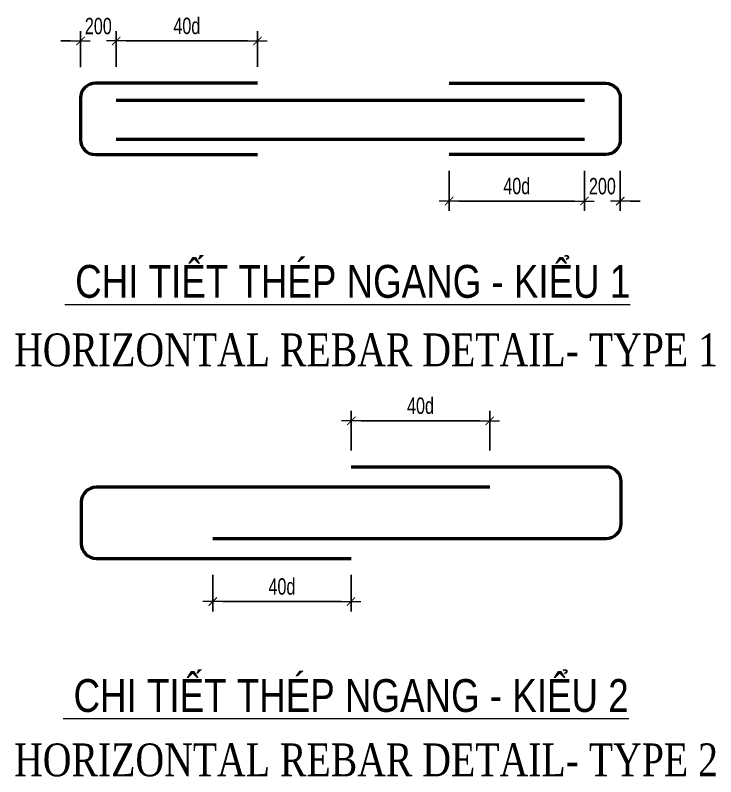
# Model space of a CAD drawing. Header units: millimetres. Extents: x 738475 to 1279438, y -34239 to 156422.
# Drawn here: x 1270017 to 1275345, y 126160 to 131955 of the extents above; entities that cross this region are included whole.
import ezdxf

# ---------------------------------------------------------------- set-up
doc = ezdxf.new("R2010")
doc.units = ezdxf.units.MM
doc.header["$MEASUREMENT"] = 0
doc.layers.get('Defpoints').update_dxf_attribs({"color": 151, "lineweight": 9})
for name, color, linetype, lineweight in [('NDC_S_DIM', 1, 'Continuous', 15), ('NDC_S_ENG TITLE', 3, 'Continuous', 20), ('NDC_S_VN TEXT', 7, 'Continuous', 20)]:
    doc.layers.add(name, color=color, linetype=linetype, lineweight=lineweight)
doc.layers.add('Reinforcement', color=4, linetype='Continuous')
doc.styles.add('ARIAL', font='arial.ttf', dxfattribs={"width": 0.8})
doc.styles.add('NDC_DIM', font='', dxfattribs={"width": 0.75})
doc.styles.add('VNTIMEH', font='vntimeh.shx', dxfattribs={"width": 0.8, "bigfont": 'vns.shx'})
doc.styles.get('NDC_DIM').set_extended_font_data('Dotum')
doc.dimstyles.new('NDC_dim_50', dxfattribs={"dimscale": 50, "dimtxt": 2.5, "dimasz": 1.5, "dimexe": 1.5, "dimexo": 2.5, "dimgap": 1, "dimtad": 1, "dimdec": 0, "dimzin": 0, "dimdsep": 46, "dimtxsty": 'NDC_DIM', "dimblk": 'DIMMARK', "dimcen": 0.09, "dimdle": 1.2, "dimclrd": 1, "dimclre": 1, "dimclrt": 3, "dimadec": 0, "dimazin": 0, "dimtfac": 1, "dimtdec": 0, "dimtix": 1, "dimtofl": 0, "dimtmove": 0, "dimatfit": 3, "dimfxl": 6, "dimfxlon": 1, "dimtolj": 1, "dimtzin": 0, "dimarcsym": 0})

# ---------------------------------------------------------------- blocks, each defined once
blk = doc.blocks.new('DIMMARK')
at = {"layer": 'NDC_S_DIM', "color": 1}
blk.add_line((-1.5, 0), (1, 0), dxfattribs=at)
at = {"layer": 'NDC_S_DIM', "color": 2, "const_width": 0.1}
blk.add_lwpolyline([(-0.424, -0.424), (0.424, 0.424)], dxfattribs=at)
blk = doc.blocks.new('*D637')
at = {"layer": 'Defpoints', "color": 0, "transparency": 16777216}
for p in [(1271859.2, 131759.4), (1270785.6, 131437.7), (1271859.2, 131437.7)]:
    blk.add_point(p, dxfattribs=at)
at = {"layer": 'NDC_S_DIM', "color": 1, "lineweight": -2, "transparency": 16777216}
for p, q in [((1270785.6, 131562.7), (1270785.6, 131834.4)), ((1271859.2, 131562.7), (1271859.2, 131834.4)), ((1270860.6, 131759.4), (1271784.2, 131759.4))]:
    blk.add_line(p, q, dxfattribs=at)
at = {"layer": 'NDC_S_DIM', "color": 1, "lineweight": -2, "transparency": 16777216, "xscale": 75, "yscale": 75, "zscale": 75, "rotation": 180}
blk.add_blockref('DIMMARK', (1270785.6, 131759.4), dxfattribs=at)
at = {"layer": 'NDC_S_DIM', "color": 1, "lineweight": -2, "transparency": 16777216, "xscale": 75, "yscale": 75, "zscale": 75}
blk.add_blockref('DIMMARK', (1271859.2, 131759.4), dxfattribs=at)
at = {"layer": 'NDC_S_DIM', "color": 3, "transparency": 16777216, "insert": (1271322.4, 131873.3), "char_height": 125, "attachment_point": 5, "style": 'NDC_DIM'}
blk.add_mtext('\\A1;40d', dxfattribs=at)
blk = doc.blocks.new('*D638')
at = {"layer": 'Defpoints', "color": 0, "transparency": 16777216}
for p in [(1273316.8, 130894.9), (1274346.6, 130894.9), (1274346.6, 130541.1)]:
    blk.add_point(p, dxfattribs=at)
at = {"layer": 'NDC_S_DIM', "color": 1, "lineweight": -2, "transparency": 16777216}
for p, q in [((1273316.8, 130769.9), (1273316.8, 130466.1)), ((1274346.6, 130769.9), (1274346.6, 130466.1)), ((1273391.8, 130541.1), (1274271.6, 130541.1))]:
    blk.add_line(p, q, dxfattribs=at)
at = {"layer": 'NDC_S_DIM', "color": 1, "lineweight": -2, "transparency": 16777216, "xscale": 75, "yscale": 75, "zscale": 75, "rotation": 180}
blk.add_blockref('DIMMARK', (1273316.8, 130541.1), dxfattribs=at)
at = {"layer": 'NDC_S_DIM', "color": 1, "lineweight": -2, "transparency": 16777216, "xscale": 75, "yscale": 75, "zscale": 75}
blk.add_blockref('DIMMARK', (1274346.6, 130541.1), dxfattribs=at)
at = {"layer": 'NDC_S_DIM', "color": 3, "transparency": 16777216, "insert": (1273831.7, 130654.9), "char_height": 125, "attachment_point": 5, "style": 'NDC_DIM'}
blk.add_mtext('\\A1;40d', dxfattribs=at)
blk = doc.blocks.new('*D639')
at = {"layer": 'Defpoints', "color": 0, "transparency": 16777216}
for p in [(1273626.1, 128868.9), (1272573.1, 128517), (1273626.1, 128517)]:
    blk.add_point(p, dxfattribs=at)
at = {"layer": 'NDC_S_DIM', "color": 1, "lineweight": -2, "transparency": 16777216}
for p, q in [((1272573.1, 128642), (1272573.1, 128943.9)), ((1273626.1, 128642), (1273626.1, 128943.9)), ((1272648.1, 128868.9), (1273551.1, 128868.9))]:
    blk.add_line(p, q, dxfattribs=at)
at = {"layer": 'NDC_S_DIM', "color": 1, "lineweight": -2, "transparency": 16777216, "xscale": 75, "yscale": 75, "zscale": 75, "rotation": 180}
blk.add_blockref('DIMMARK', (1272573.1, 128868.9), dxfattribs=at)
at = {"layer": 'NDC_S_DIM', "color": 1, "lineweight": -2, "transparency": 16777216, "xscale": 75, "yscale": 75, "zscale": 75}
blk.add_blockref('DIMMARK', (1273626.1, 128868.9), dxfattribs=at)
at = {"layer": 'NDC_S_DIM', "color": 3, "transparency": 16777216, "insert": (1273099.6, 128982.8), "char_height": 125, "attachment_point": 5, "style": 'NDC_DIM'}
blk.add_mtext('\\A1;40d', dxfattribs=at)
blk = doc.blocks.new('*D640')
at = {"layer": 'Defpoints', "color": 0, "transparency": 16777216}
for p in [(1271520.1, 127820.8), (1272571.7, 127820.8), (1272571.7, 127493.3)]:
    blk.add_point(p, dxfattribs=at)
at = {"layer": 'NDC_S_DIM', "color": 1, "lineweight": -2, "transparency": 16777216}
for p, q in [((1271520.1, 127695.8), (1271520.1, 127418.3)), ((1272571.7, 127695.8), (1272571.7, 127418.3)), ((1271595.1, 127493.3), (1272496.7, 127493.3))]:
    blk.add_line(p, q, dxfattribs=at)
at = {"layer": 'NDC_S_DIM', "color": 1, "lineweight": -2, "transparency": 16777216, "xscale": 75, "yscale": 75, "zscale": 75, "rotation": 180}
blk.add_blockref('DIMMARK', (1271520.1, 127493.3), dxfattribs=at)
at = {"layer": 'NDC_S_DIM', "color": 1, "lineweight": -2, "transparency": 16777216, "xscale": 75, "yscale": 75, "zscale": 75}
blk.add_blockref('DIMMARK', (1272571.7, 127493.3), dxfattribs=at)
at = {"layer": 'NDC_S_DIM', "color": 3, "transparency": 16777216, "insert": (1272045.9, 127607.2), "char_height": 125, "attachment_point": 5, "style": 'NDC_DIM'}
blk.add_mtext('\\A1;40d', dxfattribs=at)
blk = doc.blocks.new('*D641')
at = {"layer": 'Defpoints', "color": 0, "transparency": 16777216}
for p in [(1270513.1, 131759.4), (1270513.1, 131436.3), (1270785.6, 131437.7)]:
    blk.add_point(p, dxfattribs=at)
at = {"layer": 'NDC_S_DIM', "color": 1, "lineweight": -2, "transparency": 16777216}
for p, q in [((1270513.1, 131561.3), (1270513.1, 131834.4)), ((1270785.6, 131562.7), (1270785.6, 131834.4)), ((1270438.1, 131759.4), (1270363.1, 131759.4)), ((1270860.6, 131759.4), (1270935.6, 131759.4))]:
    blk.add_line(p, q, dxfattribs=at)
at = {"layer": 'NDC_S_DIM', "color": 1, "lineweight": -2, "transparency": 16777216, "xscale": 75, "yscale": 75, "zscale": 75}
blk.add_blockref('DIMMARK', (1270513.1, 131759.4), dxfattribs=at)
at = {"layer": 'NDC_S_DIM', "color": 1, "lineweight": -2, "transparency": 16777216, "xscale": 75, "yscale": 75, "zscale": 75, "rotation": 180}
blk.add_blockref('DIMMARK', (1270785.6, 131759.4), dxfattribs=at)
at = {"layer": 'NDC_S_DIM', "color": 3, "transparency": 16777216, "insert": (1270649.3, 131872), "char_height": 125, "attachment_point": 5, "style": 'NDC_DIM'}
blk.add_mtext('\\A1;200', dxfattribs=at)
blk = doc.blocks.new('*D642')
at = {"layer": 'Defpoints', "color": 0, "transparency": 16777216}
for p in [(1274346.6, 130894.9), (1274619.1, 130894.9), (1274346.6, 130541.1)]:
    blk.add_point(p, dxfattribs=at)
at = {"layer": 'NDC_S_DIM', "color": 1, "lineweight": -2, "transparency": 16777216}
for p, q in [((1274346.6, 130769.9), (1274346.6, 130466.1)), ((1274619.1, 130769.9), (1274619.1, 130466.1)), ((1274271.6, 130541.1), (1274196.6, 130541.1)), ((1274694.1, 130541.1), (1274769.1, 130541.1))]:
    blk.add_line(p, q, dxfattribs=at)
at = {"layer": 'NDC_S_DIM', "color": 1, "lineweight": -2, "transparency": 16777216, "xscale": 75, "yscale": 75, "zscale": 75}
blk.add_blockref('DIMMARK', (1274346.6, 130541.1), dxfattribs=at)
at = {"layer": 'NDC_S_DIM', "color": 1, "lineweight": -2, "transparency": 16777216, "xscale": 75, "yscale": 75, "zscale": 75, "rotation": 180}
blk.add_blockref('DIMMARK', (1274619.1, 130541.1), dxfattribs=at)
at = {"layer": 'NDC_S_DIM', "color": 3, "transparency": 16777216, "insert": (1274482.9, 130653.7), "char_height": 125, "attachment_point": 5, "style": 'NDC_DIM'}
blk.add_mtext('\\A1;200', dxfattribs=at)
blk = doc.blocks.new('*D631')
at = {"layer": 'Defpoints', "color": 0, "transparency": 16777216}
for p in [(1271859.2, 131759.4), (1270785.6, 131437.7), (1271859.2, 131437.7)]:
    blk.add_point(p, dxfattribs=at)
at = {"layer": 'NDC_S_DIM', "color": 1, "lineweight": -2, "transparency": 16777216}
for p, q in [((1270785.6, 131562.7), (1270785.6, 131834.4)), ((1271859.2, 131562.7), (1271859.2, 131834.4)), ((1270860.6, 131759.4), (1271784.2, 131759.4))]:
    blk.add_line(p, q, dxfattribs=at)
at = {"layer": 'NDC_S_DIM', "color": 1, "lineweight": -2, "transparency": 16777216, "xscale": 75, "yscale": 75, "zscale": 75, "rotation": 180}
blk.add_blockref('DIMMARK', (1270785.6, 131759.4), dxfattribs=at)
at = {"layer": 'NDC_S_DIM', "color": 1, "lineweight": -2, "transparency": 16777216, "xscale": 75, "yscale": 75, "zscale": 75}
blk.add_blockref('DIMMARK', (1271859.2, 131759.4), dxfattribs=at)
at = {"layer": 'NDC_S_DIM', "color": 3, "transparency": 16777216, "insert": (1271322.4, 131873.3), "char_height": 125, "attachment_point": 5, "style": 'NDC_DIM'}
blk.add_mtext('\\A1;40d', dxfattribs=at)
blk = doc.blocks.new('*D632')
at = {"layer": 'Defpoints', "color": 0, "transparency": 16777216}
for p in [(1273316.8, 130894.9), (1274346.6, 130894.9), (1274346.6, 130541.1)]:
    blk.add_point(p, dxfattribs=at)
at = {"layer": 'NDC_S_DIM', "color": 1, "lineweight": -2, "transparency": 16777216}
for p, q in [((1273316.8, 130769.9), (1273316.8, 130466.1)), ((1274346.6, 130769.9), (1274346.6, 130466.1)), ((1273391.8, 130541.1), (1274271.6, 130541.1))]:
    blk.add_line(p, q, dxfattribs=at)
at = {"layer": 'NDC_S_DIM', "color": 1, "lineweight": -2, "transparency": 16777216, "xscale": 75, "yscale": 75, "zscale": 75, "rotation": 180}
blk.add_blockref('DIMMARK', (1273316.8, 130541.1), dxfattribs=at)
at = {"layer": 'NDC_S_DIM', "color": 1, "lineweight": -2, "transparency": 16777216, "xscale": 75, "yscale": 75, "zscale": 75}
blk.add_blockref('DIMMARK', (1274346.6, 130541.1), dxfattribs=at)
at = {"layer": 'NDC_S_DIM', "color": 3, "transparency": 16777216, "insert": (1273831.7, 130654.9), "char_height": 125, "attachment_point": 5, "style": 'NDC_DIM'}
blk.add_mtext('\\A1;40d', dxfattribs=at)
blk = doc.blocks.new('*D633')
at = {"layer": 'Defpoints', "color": 0, "transparency": 16777216}
for p in [(1273626.1, 128868.9), (1272573.1, 128517), (1273626.1, 128517)]:
    blk.add_point(p, dxfattribs=at)
at = {"layer": 'NDC_S_DIM', "color": 1, "lineweight": -2, "transparency": 16777216}
for p, q in [((1272573.1, 128642), (1272573.1, 128943.9)), ((1273626.1, 128642), (1273626.1, 128943.9)), ((1272648.1, 128868.9), (1273551.1, 128868.9))]:
    blk.add_line(p, q, dxfattribs=at)
at = {"layer": 'NDC_S_DIM', "color": 1, "lineweight": -2, "transparency": 16777216, "xscale": 75, "yscale": 75, "zscale": 75, "rotation": 180}
blk.add_blockref('DIMMARK', (1272573.1, 128868.9), dxfattribs=at)
at = {"layer": 'NDC_S_DIM', "color": 1, "lineweight": -2, "transparency": 16777216, "xscale": 75, "yscale": 75, "zscale": 75}
blk.add_blockref('DIMMARK', (1273626.1, 128868.9), dxfattribs=at)
at = {"layer": 'NDC_S_DIM', "color": 3, "transparency": 16777216, "insert": (1273099.6, 128982.8), "char_height": 125, "attachment_point": 5, "style": 'NDC_DIM'}
blk.add_mtext('\\A1;40d', dxfattribs=at)
blk = doc.blocks.new('*D634')
at = {"layer": 'Defpoints', "color": 0, "transparency": 16777216}
for p in [(1271520.1, 127820.8), (1272571.7, 127820.8), (1272571.7, 127493.3)]:
    blk.add_point(p, dxfattribs=at)
at = {"layer": 'NDC_S_DIM', "color": 1, "lineweight": -2, "transparency": 16777216}
for p, q in [((1271520.1, 127695.8), (1271520.1, 127418.3)), ((1272571.7, 127695.8), (1272571.7, 127418.3)), ((1271595.1, 127493.3), (1272496.7, 127493.3))]:
    blk.add_line(p, q, dxfattribs=at)
at = {"layer": 'NDC_S_DIM', "color": 1, "lineweight": -2, "transparency": 16777216, "xscale": 75, "yscale": 75, "zscale": 75, "rotation": 180}
blk.add_blockref('DIMMARK', (1271520.1, 127493.3), dxfattribs=at)
at = {"layer": 'NDC_S_DIM', "color": 1, "lineweight": -2, "transparency": 16777216, "xscale": 75, "yscale": 75, "zscale": 75}
blk.add_blockref('DIMMARK', (1272571.7, 127493.3), dxfattribs=at)
at = {"layer": 'NDC_S_DIM', "color": 3, "transparency": 16777216, "insert": (1272045.9, 127607.2), "char_height": 125, "attachment_point": 5, "style": 'NDC_DIM'}
blk.add_mtext('\\A1;40d', dxfattribs=at)
blk = doc.blocks.new('*D635')
at = {"layer": 'Defpoints', "color": 0, "transparency": 16777216}
for p in [(1270513.1, 131759.4), (1270513.1, 131436.3), (1270785.6, 131437.7)]:
    blk.add_point(p, dxfattribs=at)
at = {"layer": 'NDC_S_DIM', "color": 1, "lineweight": -2, "transparency": 16777216}
for p, q in [((1270513.1, 131561.3), (1270513.1, 131834.4)), ((1270785.6, 131562.7), (1270785.6, 131834.4)), ((1270438.1, 131759.4), (1270363.1, 131759.4)), ((1270860.6, 131759.4), (1270935.6, 131759.4))]:
    blk.add_line(p, q, dxfattribs=at)
at = {"layer": 'NDC_S_DIM', "color": 1, "lineweight": -2, "transparency": 16777216, "xscale": 75, "yscale": 75, "zscale": 75}
blk.add_blockref('DIMMARK', (1270513.1, 131759.4), dxfattribs=at)
at = {"layer": 'NDC_S_DIM', "color": 1, "lineweight": -2, "transparency": 16777216, "xscale": 75, "yscale": 75, "zscale": 75, "rotation": 180}
blk.add_blockref('DIMMARK', (1270785.6, 131759.4), dxfattribs=at)
at = {"layer": 'NDC_S_DIM', "color": 3, "transparency": 16777216, "insert": (1270649.3, 131872), "char_height": 125, "attachment_point": 5, "style": 'NDC_DIM'}
blk.add_mtext('\\A1;200', dxfattribs=at)
blk = doc.blocks.new('*D636')
at = {"layer": 'Defpoints', "color": 0, "transparency": 16777216}
for p in [(1274346.6, 130894.9), (1274619.1, 130894.9), (1274346.6, 130541.1)]:
    blk.add_point(p, dxfattribs=at)
at = {"layer": 'NDC_S_DIM', "color": 1, "lineweight": -2, "transparency": 16777216}
for p, q in [((1274346.6, 130769.9), (1274346.6, 130466.1)), ((1274619.1, 130769.9), (1274619.1, 130466.1)), ((1274271.6, 130541.1), (1274196.6, 130541.1)), ((1274694.1, 130541.1), (1274769.1, 130541.1))]:
    blk.add_line(p, q, dxfattribs=at)
at = {"layer": 'NDC_S_DIM', "color": 1, "lineweight": -2, "transparency": 16777216, "xscale": 75, "yscale": 75, "zscale": 75}
blk.add_blockref('DIMMARK', (1274346.6, 130541.1), dxfattribs=at)
at = {"layer": 'NDC_S_DIM', "color": 1, "lineweight": -2, "transparency": 16777216, "xscale": 75, "yscale": 75, "zscale": 75, "rotation": 180}
blk.add_blockref('DIMMARK', (1274619.1, 130541.1), dxfattribs=at)
at = {"layer": 'NDC_S_DIM', "color": 3, "transparency": 16777216, "insert": (1274482.9, 130653.7), "char_height": 125, "attachment_point": 5, "style": 'NDC_DIM'}
blk.add_mtext('\\A1;200', dxfattribs=at)

msp = doc.modelspace()

# ---------------------------------------------------------------- linework, layer by layer
at = {"layer": 'Reinforcement', "lineweight": 50}
for p, q in [((1270785.554, 131308.75), (1274346.645, 131308.75)), ((1270785.554, 131308.75), (1274346.645, 131308.75)), ((1270785.554, 131013.344), (1274346.645, 131013.344)), ((1270785.554, 131013.344), (1274346.645, 131013.344))]:
    msp.add_line(p, q, dxfattribs=at)
for points in [[(1271859.162, 131437.662), (1270626.814, 131437.662, 0.41421356), (1270513.064, 131323.912), (1270513.064, 131008.614, 0.41421356), (1270626.814, 130894.864), (1271859.162, 130894.864)], [(1271859.162, 131437.662), (1270626.814, 131437.662, 0.41421356), (1270513.064, 131323.912), (1270513.064, 131008.614, 0.41421356), (1270626.814, 130894.864), (1271859.162, 130894.864)], [(1273316.803, 131437.662), (1274505.385, 131437.662, -0.41421356), (1274619.135, 131323.912), (1274619.135, 131008.614, -0.41421356), (1274505.385, 130894.864), (1273316.803, 130894.864)], [(1273316.803, 131437.662), (1274505.385, 131437.662, -0.41421356), (1274619.135, 131323.912), (1274619.135, 131008.614, -0.41421356), (1274505.385, 130894.864), (1273316.803, 130894.864)], [(1271520.065, 127974.225), (1274512.386, 127974.225, 0.41421356), (1274626.136, 128087.975), (1274626.136, 128403.274, 0.41421356), (1274512.386, 128517.024)], [(1271520.065, 127974.225), (1274512.386, 127974.225, 0.41421356), (1274626.136, 128087.975), (1274626.136, 128403.274, 0.41421356), (1274512.386, 128517.024)], [(1274626.136, 128403.274, 0.41421356), (1274512.386, 128517.024), (1272573.1, 128517.024)], [(1274626.136, 128403.274, 0.41421356), (1274512.386, 128517.024), (1272573.1, 128517.024)], [(1273626.136, 128363.644), (1270633.815, 128363.644, 0.41421356), (1270520.065, 128249.894), (1270520.065, 127934.595, 0.41421356), (1270633.815, 127820.845), (1272571.716, 127820.845)], [(1273626.136, 128363.644), (1270633.815, 128363.644, 0.41421356), (1270520.065, 128249.894), (1270520.065, 127934.595, 0.41421356), (1270633.815, 127820.845), (1272571.716, 127820.845)]]:
    msp.add_lwpolyline(points, format="xyb", dxfattribs=at)

# ---------------------------------------------------------------- texts
at = {"layer": 'NDC_S_ENG TITLE', "style": 'VNTIMEH', "width": 0.8}
for s, p in [('horizontal rebar detail- type 1', (1270008.763, 129283.766)), ('horizontal rebar detail- type 1', (1270008.763, 129283.766)), ('horizontal rebar detail- type 2', (1270008.763, 126163.424)), ('horizontal rebar detail- type 2', (1270008.763, 126163.424))]:
    msp.add_text(s, height=250, dxfattribs=at).set_placement(p)
at = {"layer": 'NDC_S_VN TEXT', "style": 'ARIAL', "width": 0.8}
for s, p in [('%%u CHI TIẾT THÉP NGANG - KIỂU 1', (1270395.516, 129804.906)), ('%%u CHI TIẾT THÉP NGANG - KIỂU 1', (1270395.516, 129804.906)), ('%%u CHI TIẾT THÉP NGANG - KIỂU 2', (1270383.145, 126652.989)), ('%%u CHI TIẾT THÉP NGANG - KIỂU 2', (1270383.145, 126652.989))]:
    msp.add_text(s, height=250, dxfattribs=at).set_placement(p)

# ---------------------------------------------------------------- dimensions: what is measured, and where the dimension line sits
at = {"layer": 'NDC_S_DIM'}
for base, p1, p2, text, picture, middle in [((1270513.064, 131759.436), (1270785.554, 131437.662), (1270513.064, 131436.292), '200', '*D641', (1270649.309, 131872.021)), ((1270513.064, 131759.436), (1270785.554, 131437.662), (1270513.064, 131436.292), '200', '*D635', (1270649.309, 131872.021)), ((1271859.162, 131759.436), (1270785.554, 131437.662), (1271859.162, 131437.662), '40d', '*D637', (1271322.358, 131873.293)), ((1271859.162, 131759.436), (1270785.554, 131437.662), (1271859.162, 131437.662), '40d', '*D631', (1271322.358, 131873.293)), ((1274346.645, 130541.081), (1273316.803, 130894.864), (1274346.645, 130894.864), '40d', '*D638', (1273831.724, 130654.938)), ((1274346.645, 130541.081), (1273316.803, 130894.864), (1274346.645, 130894.864), '40d', '*D632', (1273831.724, 130654.938)), ((1274346.645, 130541.081), (1274619.135, 130894.898), (1274346.645, 130894.864), '200', '*D642', (1274482.89, 130653.666)), ((1274346.645, 130541.081), (1274619.135, 130894.898), (1274346.645, 130894.864), '200', '*D636', (1274482.89, 130653.666)), ((1273626.136, 128868.9), (1272573.1, 128517.024), (1273626.136, 128517.024), '40d', '*D639', (1273099.618, 128982.757)), ((1273626.136, 128868.9), (1272573.1, 128517.024), (1273626.136, 128517.024), '40d', '*D633', (1273099.618, 128982.757)), ((1272571.716, 127493.304), (1271520.065, 127820.845), (1272571.716, 127820.845), '40d', '*D640', (1272045.89, 127607.161)), ((1272571.716, 127493.304), (1271520.065, 127820.845), (1272571.716, 127820.845), '40d', '*D634', (1272045.89, 127607.161))]:
    dim = msp.add_linear_dim(base=base, p1=p1, p2=p2, text=text, dimstyle='NDC_dim_50', override={"dimtmove": 1}, dxfattribs=at)
    dim.commit()
    dim.dimension.update_dxf_attribs({"geometry": picture, "text_midpoint": middle})

doc.saveas('drawing.dxf')
